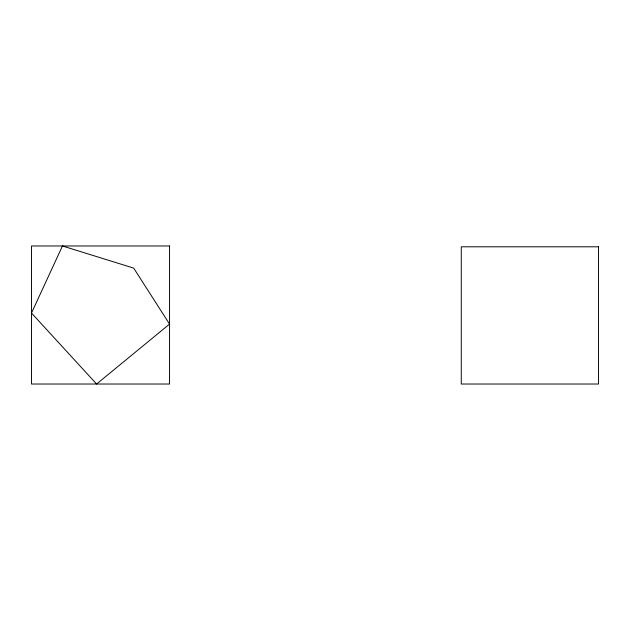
<?xml version="1.0" encoding="UTF-8"?>
<svg xmlns="http://www.w3.org/2000/svg" width="630" height="630" viewBox="0 0 630 630"><rect width="100%" height="100%" fill="white"/><g stroke="black" fill="none" stroke-linecap="round" stroke-linejoin="round"><path stroke-width="0.94" d="M62.449 245.976L31.5 313.039L96.587 384.024L169.549 324.096L133.678 268.096L62.449 245.976M169.549 245.976L31.5 245.976L31.5 384.024L169.549 384.024L169.549 245.976M598.5 246.802L461.27 246.802L461.27 384.024L598.5 384.024L598.5 246.802"/></g></svg>
